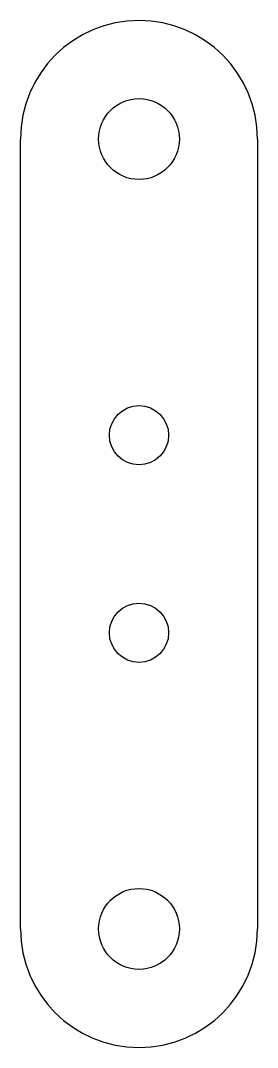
# Model space of a CAD drawing. Header units: metres. Extents: x 1778 to 1802, y 636 to 740.
import ezdxf

# ---------------------------------------------------------------- set-up
doc = ezdxf.new("R2010")
doc.units = ezdxf.units.M

msp = doc.modelspace()

# ---------------------------------------------------------------- linework, layer by layer
at = {"color": 250, "linetype": 'Continuous'}
for p, q in [((1778, 647.9), (1778, 727.9)), ((1802, 727.9), (1802, 647.9))]:
    msp.add_line(p, q, dxfattribs=at)
for centre, radius in [((1790, 727.9), 4.1), ((1790, 697.9), 3), ((1790, 677.9), 3), ((1790, 647.9), 4.1)]:
    msp.add_circle(centre, radius, dxfattribs=at)
for centre, start, end in [((1790, 727.9), 0, 180), ((1790, 647.9), 180, 0)]:
    msp.add_arc(centre, 12, start, end, dxfattribs=at)

doc.saveas('drawing.dxf')
